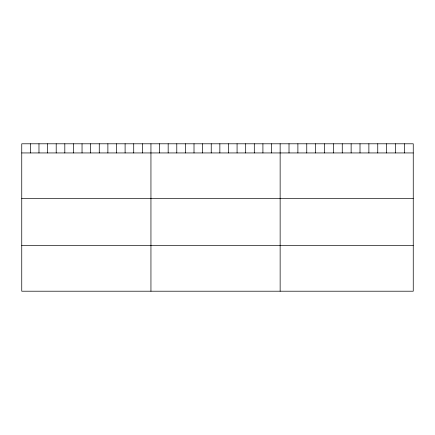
<?xml version="1.0" encoding="UTF-8"?>
<svg xmlns="http://www.w3.org/2000/svg" width="435" height="435" viewBox="0 0 435 435"><rect width="100%" height="100%" fill="white"/><g stroke="black" fill="none" stroke-linecap="round" stroke-linejoin="round"><path stroke-width="0.65" d="M413.25 152.941L413.25 291.205L21.75 291.205L21.75 143.795L413.25 143.795L413.25 152.941L21.75 152.941M21.75 198.567L413.25 198.567M21.75 245.579L413.25 245.579M404.376 143.795L404.376 152.941M395.502 143.795L395.502 152.941M386.628 143.795L386.628 152.941M377.754 143.795L377.754 152.941M368.88 143.795L368.88 152.941M360.006 143.795L360.006 152.941M351.132 143.795L351.132 152.941M342.258 143.795L342.258 152.941M333.384 143.795L333.384 152.941M324.51 143.795L324.51 152.941M315.636 143.795L315.636 152.941M306.762 143.795L306.762 152.941M297.888 143.795L297.888 152.941M289.014 143.795L289.014 152.941M280.14 143.795L280.14 291.205M271.527 143.795L271.527 152.941M262.914 143.795L262.914 152.941M254.301 143.795L254.301 152.941M245.688 143.795L245.688 152.941M237.075 143.795L237.075 152.941M228.462 143.795L228.462 152.941M219.849 143.795L219.849 152.941M211.236 143.795L211.236 152.941M202.623 143.795L202.623 152.941M194.01 143.795L194.01 152.941M185.397 143.795L185.397 152.941M176.784 143.795L176.784 152.941M168.171 143.795L168.171 152.941M159.558 143.795L159.558 152.941M150.945 143.795L150.945 291.205M142.332 143.795L142.332 152.941M133.719 143.795L133.719 152.941M125.106 143.795L125.106 152.941M116.493 143.795L116.493 152.941M107.88 143.795L107.88 152.941M99.267 143.795L99.267 152.941M90.654 143.795L90.654 152.941M82.041 143.795L82.041 152.941M73.428 143.795L73.428 152.941M64.815 143.795L64.815 152.941M56.202 143.795L56.202 152.941M47.589 143.795L47.589 152.941M38.976 143.795L38.976 152.941M30.363 143.795L30.363 152.941"/></g></svg>
